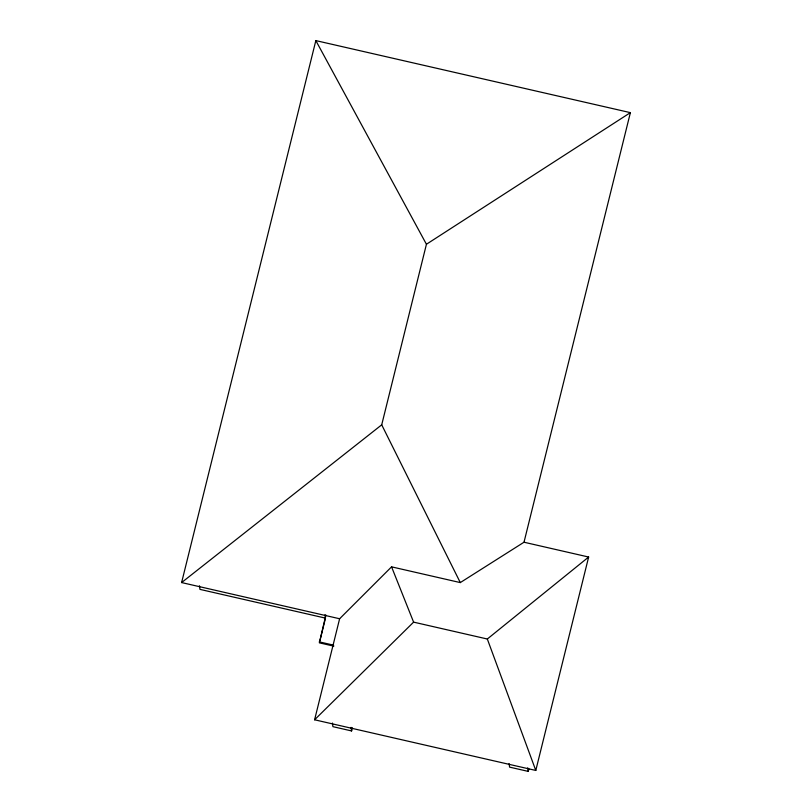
<?xml version="1.0" encoding="UTF-8"?>
<svg xmlns="http://www.w3.org/2000/svg" width="812" height="812" viewBox="0 0 812 812"><rect width="100%" height="100%" fill="white"/><g stroke="black" fill="none" stroke-linecap="round" stroke-linejoin="round"><path stroke-width="1.22" d="M339.619 618.754L181.614 582.569L315.838 40.6L630.386 112.645L524.004 542.223L460.292 582.59L391.567 566.847L339.619 618.754L314.599 719.787L535.788 770.446L588.639 557.032L524.004 542.223M333.803 646.149L319.38 642.85L325.876 615.049M319.958 640.495L325.206 619.312M181.614 582.569L381.711 424.828L426.432 244.26L315.838 40.6M332.392 723.045L332.92 726.659L351.596 730.942L352.378 727.775M509.063 763.564L509.591 767.127L528.267 771.4L528.876 768.944M314.599 719.787L413.602 622.134L487.322 639.014L588.639 557.032M426.432 244.26L630.386 112.645M319.238 641.866L333.661 645.175M381.711 424.828L460.292 582.59M391.567 566.847L413.602 622.134M487.322 639.014L535.788 770.446M527.729 767.787L528.267 771.4M351.068 727.379L351.596 730.942M324.993 614.735L325.5 618.135L199.965 589.38L199.427 585.767"/></g></svg>
